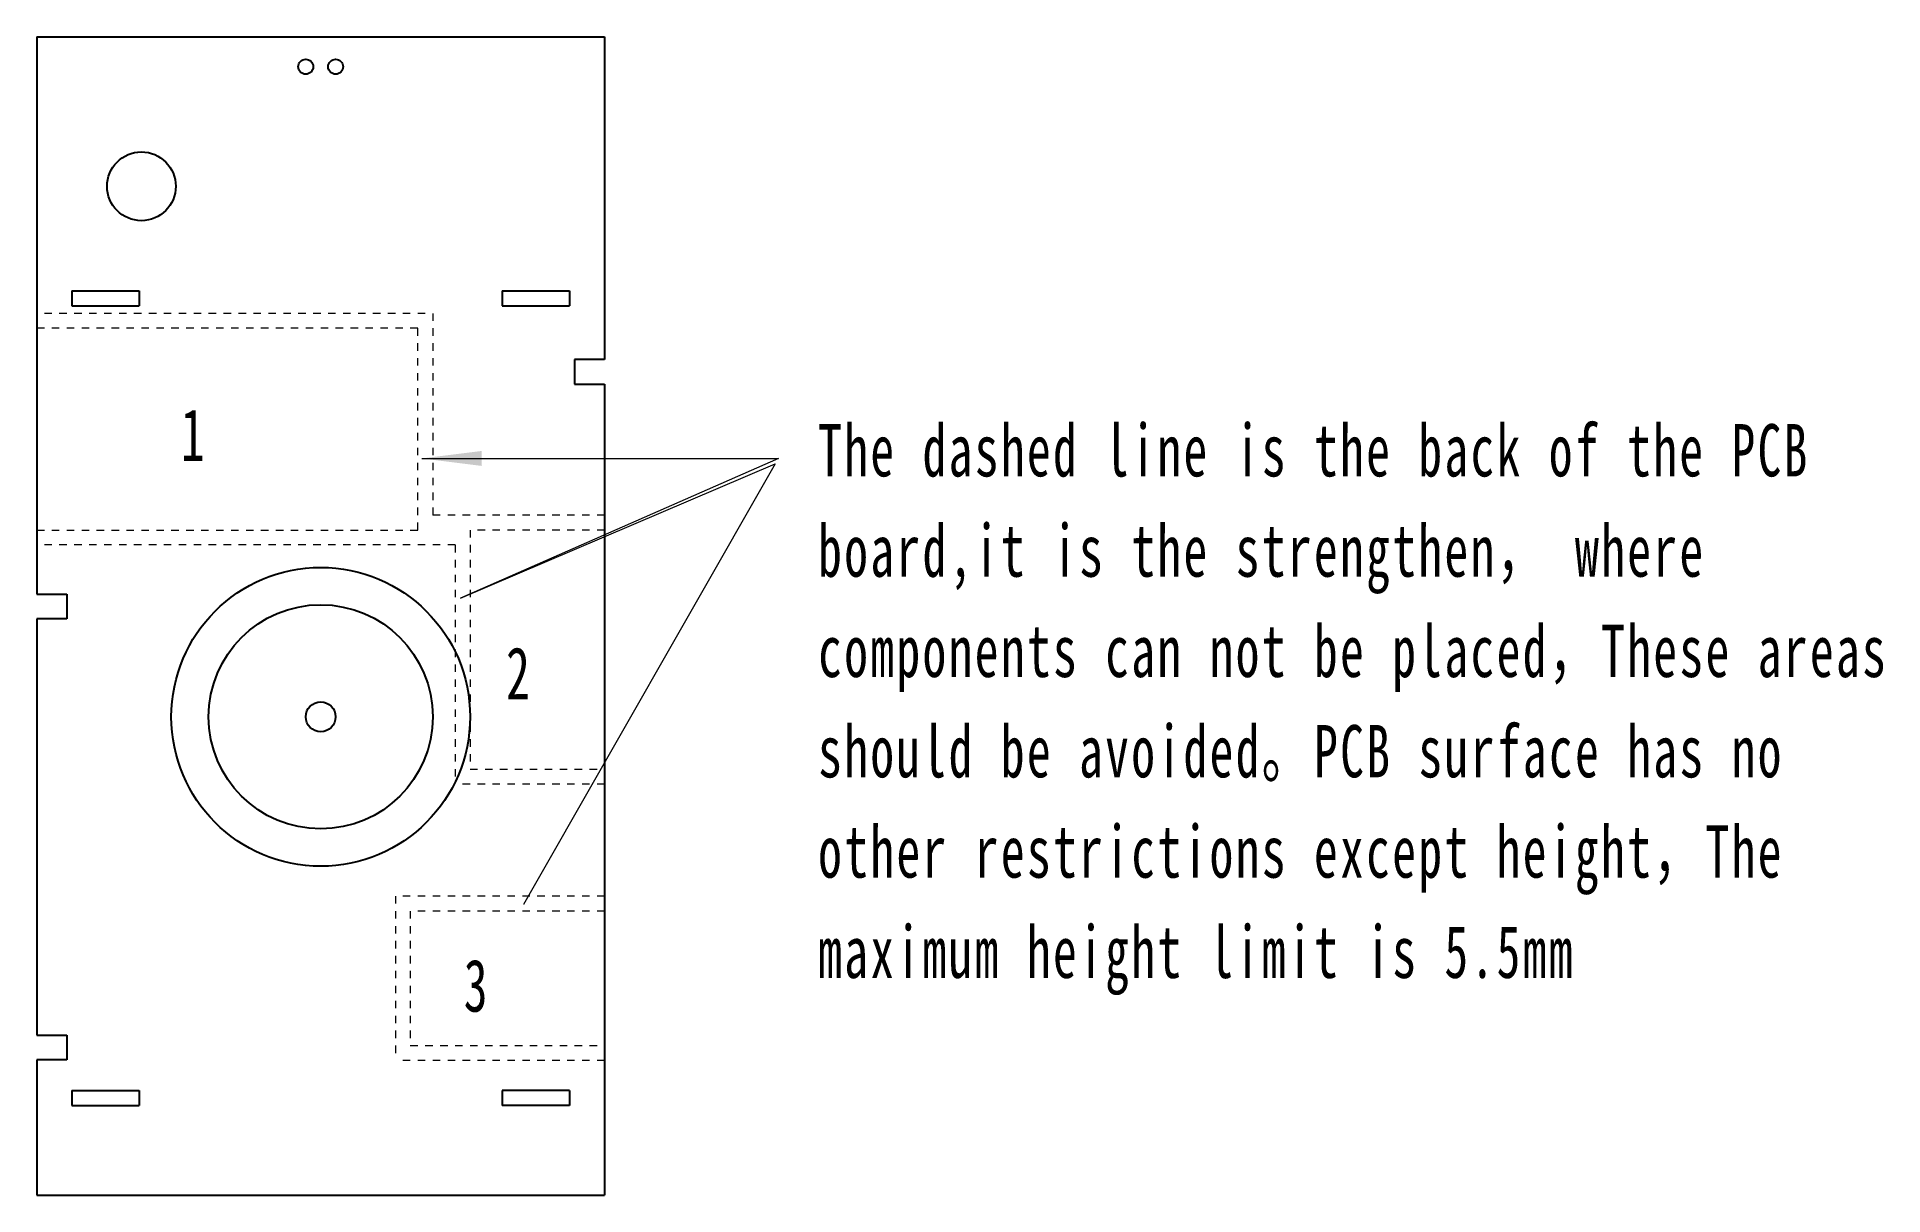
# Model space of a CAD drawing. Header units: millimetres. Extents: x 44 to 168, y 56 to 133.
import ezdxf

# ---------------------------------------------------------------- set-up
doc = ezdxf.new("R2010")
doc.units = ezdxf.units.MM
doc.header["$LTSCALE"] = 0.5
doc.linetypes.add('虚线', pattern=[2, 1, -1])
doc.layers.get('0').update_dxf_attribs({"lineweight": 18})
doc.layers.add('尺寸线层', color=3, linetype='Continuous', lineweight=18)
doc.styles.add('标准', font='', dxfattribs={"width": 0.667})
doc.styles.get('标准').set_extended_font_data('宋体')

# ---------------------------------------------------------------- blocks, each defined once
blk = doc.blocks.new('*X3')
at = {"layer": '尺寸线层', "linetype": 'Continuous'}
blk.add_hatch(color=0, dxfattribs=at).paths.add_polyline_path([(-6.79, 29.86), (-2.79, 30.36), (-2.79, 29.36)], flags=0)
at = {"layer": '尺寸线层', "color": 0}
for p, q in [((-6.79, 29.86), (17.08, 29.86)), ((17.08, 29.86), (-4.22, 20.52)), ((-4.22, 20.52), (16.85, 29.51)), ((16.85, 29.51), (0, 0)), ((0, 0), (0, 0))]:
    blk.add_line(p, q, dxfattribs=at)

msp = doc.modelspace()

# ---------------------------------------------------------------- linework, layer by layer
at = {"color": 7, "linetype": 'Continuous', "lineweight": 25}
for p, q in [((44.06, 133.15), (82.06, 133.15)), ((44.06, 133.15), (44.06, 95.85)), ((82.06, 133.15), (82.06, 111.55)), ((46.41, 116.15), (50.91, 116.15)), ((46.41, 116.15), (46.41, 115.15)), ((46.41, 115.15), (50.91, 115.15)), ((50.91, 116.15), (50.91, 115.15)), ((75.21, 116.15), (79.71, 116.15)), ((75.21, 116.15), (75.21, 115.15)), ((75.21, 115.15), (79.71, 115.15)), ((79.71, 116.15), (79.71, 115.15)), ((82.06, 111.55), (80.06, 111.55)), ((80.06, 111.55), (80.06, 109.9)), ((80.06, 109.9), (82.06, 109.9)), ((82.06, 109.9), (82.06, 55.65)), ((44.06, 95.85), (46.06, 95.85)), ((46.06, 95.85), (46.06, 94.2)), ((44.06, 94.2), (44.06, 66.35)), ((46.06, 94.2), (44.06, 94.2)), ((44.06, 66.35), (46.06, 66.35)), ((46.06, 66.35), (46.06, 64.7)), ((44.06, 64.7), (44.06, 55.65)), ((46.06, 64.7), (44.06, 64.7)), ((46.41, 62.65), (50.91, 62.65)), ((46.41, 62.65), (46.41, 61.65)), ((50.91, 62.65), (50.91, 61.65)), ((79.71, 62.65), (75.21, 62.65)), ((75.21, 62.65), (75.21, 61.65)), ((79.71, 62.65), (79.71, 61.65)), ((46.41, 61.65), (50.91, 61.65)), ((79.71, 61.65), (75.21, 61.65)), ((44.06, 55.65), (82.06, 55.65))]:
    msp.add_line(p, q, dxfattribs=at)
at = {"color": 7, "linetype": '虚线'}
for p, q in [((70.06, 114.65), (44.06, 114.65)), ((70.56, 114.65), (70.56, 101.15)), ((82.06, 101.15), (70.56, 101.15)), ((72.06, 99.15), (44.06, 99.15)), ((72.06, 99.15), (72.06, 83.15)), ((82.06, 83.15), (72.06, 83.15)), ((82.06, 75.65), (68.06, 75.65)), ((68.06, 75.65), (68.06, 64.65)), ((82.06, 75.65), (82.06, 64.65)), ((82.06, 64.65), (68.06, 64.65))]:
    msp.add_line(p, q, dxfattribs=at)
at = {"color": 7, "linetype": 'Continuous'}
for p, q in [((44.06, 114.65), (44.06, 99.15)), ((82.06, 100.15), (82.06, 83.15))]:
    msp.add_line(p, q, dxfattribs=at)
at = {"linetype": '虚线'}
for p, q in [((69.56, 113.65), (44.06, 113.65)), ((69.56, 100.15), (69.56, 113.65)), ((44.06, 100.15), (69.56, 100.15)), ((82.06, 100.15), (73.06, 100.15)), ((73.06, 100.15), (73.06, 84.15)), ((73.06, 84.15), (82.06, 84.15)), ((82.06, 74.65), (69.06, 74.65)), ((69.06, 74.65), (69.06, 65.65)), ((69.06, 65.65), (82.06, 65.65))]:
    msp.add_line(p, q, dxfattribs=at)
at = {"color": 7, "linetype": 'Continuous', "lineweight": 25}
for centre, radius in [((62.06, 131.15), 0.5), ((64.06, 131.15), 0.5), ((51.06, 123.15), 2.3), ((63.06, 87.65), 10), ((63.06, 87.65), 7.5), ((63.06, 87.65), 1)]:
    msp.add_circle(centre, radius, dxfattribs=at)

# ---------------------------------------------------------------- block references
at = {"layer": '尺寸线层'}
msp.add_blockref('*X3', (76.63, 75.08), dxfattribs=at)

# ---------------------------------------------------------------- texts
at = {"layer": '尺寸线层', "char_height": 3.5, "attachment_point": 1, "line_spacing_factor": 1.15057, "style": '标准'}
for s, insert, width in [('\\T1.1;1', (53.7, 108.27), 3.4085), ('\\T1.1;The dashed line is the back of the PCB board,it is the strengthen， where components can not be placed，These areas should be avoided。PCB surface has no other restrictions except height，The maximum height limit is 5.5mm', (96.36, 107.24), 72.5418), ('\\T1.1;2', (75.47, 92.31), 3.9507), ('\\T1.1;3', (72.64, 71.42), 6.5748)]:
    msp.add_mtext(s, dxfattribs=dict(at, insert=insert, width=width))

doc.saveas('drawing.dxf')
